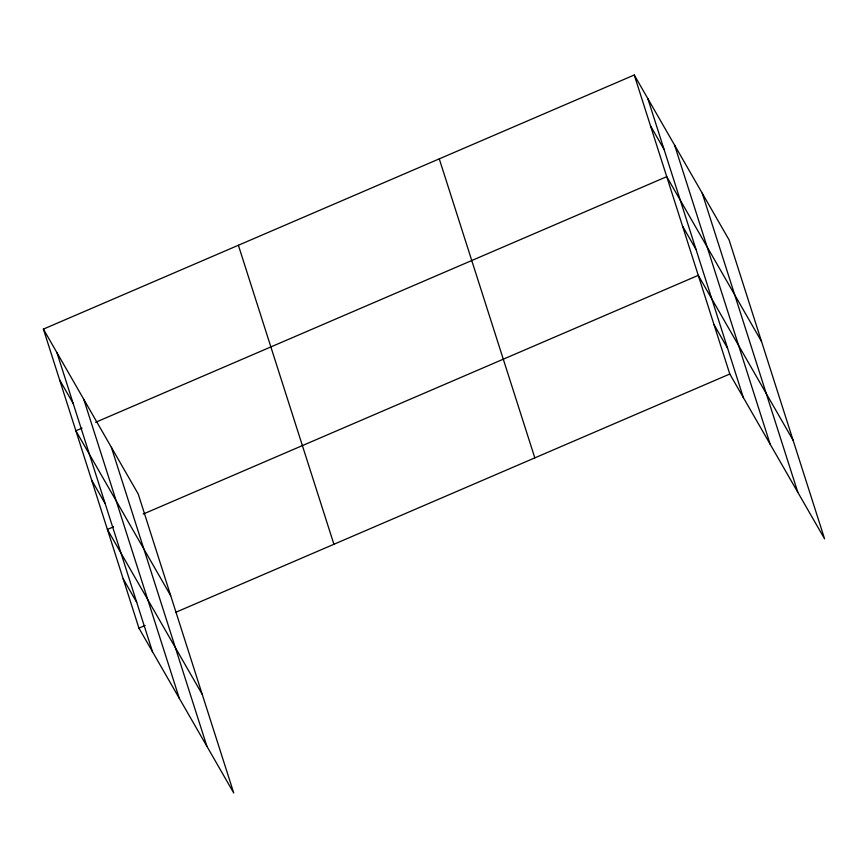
<?xml version="1.0" encoding="UTF-8"?>
<svg xmlns="http://www.w3.org/2000/svg" width="868" height="868" viewBox="0 0 868 868"><rect width="100%" height="100%" fill="white"/><g stroke="black" fill="none" stroke-linecap="round" stroke-linejoin="round"><path stroke-width="1.3" d="M43.4 329.113L138.207 493.979L233.742 792.994L138.934 628.128L43.4 329.113L634.258 75.006L729.066 239.872L824.6 538.887L729.793 374.021L634.258 75.006M82.048 428.13L75.885 430.778L170.681 595.643M95.632 422.293L666.743 176.671L761.551 341.536M113.578 526.8L107.404 529.458L202.211 694.324M143.198 514.062L698.273 275.34L793.07 440.206M138.934 628.128L145.108 625.481M175.954 612.211L729.793 374.021M650.501 125.838L664.053 149.394M682.508 226.006L696.06 249.561M714.038 324.675L727.579 348.242M59.642 379.945L73.194 403.511M91.65 480.123L105.191 503.679M123.169 578.793L136.721 602.359M702.255 193.238L797.79 492.254M674.62 145.195L770.155 444.21M647.81 98.561L743.344 397.577M439.273 158.855L534.818 457.87M238.385 245.264L333.92 544.269M111.386 447.356L206.92 746.371M83.762 399.313L179.296 698.328M56.952 352.679L152.486 651.694"/></g></svg>
